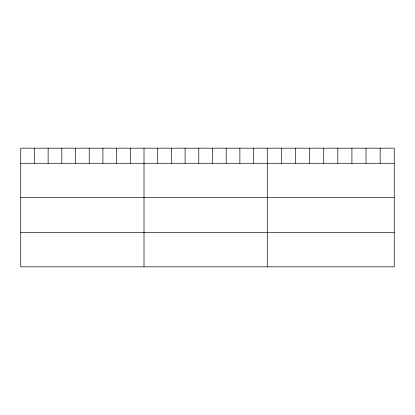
<?xml version="1.0" encoding="UTF-8"?>
<svg xmlns="http://www.w3.org/2000/svg" width="415" height="415" viewBox="0 0 415 415"><rect width="100%" height="100%" fill="white"/><g stroke="black" fill="none" stroke-linecap="round" stroke-linejoin="round"><path stroke-width="0.62" d="M394.25 163.282L394.25 266.835L20.75 266.835L20.75 148.165L394.25 148.165L394.25 163.282L20.75 163.282M20.75 197.452L394.25 197.452M20.75 232.659L394.25 232.659M380.14 148.165L380.14 163.282M366.03 148.165L366.03 163.282M351.92 148.165L351.92 163.282M337.81 148.165L337.81 163.282M323.7 148.165L323.7 163.282M309.59 148.165L309.59 163.282M295.48 148.165L295.48 163.282M281.37 148.165L281.37 163.282M267.26 148.165L267.26 266.835M253.565 148.165L253.565 163.282M239.87 148.165L239.87 163.282M226.175 148.165L226.175 163.282M212.48 148.165L212.48 163.282M198.785 148.165L198.785 163.282M185.09 148.165L185.09 163.282M171.395 148.165L171.395 163.282M157.7 148.165L157.7 163.282M144.005 148.165L144.005 266.835M130.31 148.165L130.31 163.282M116.615 148.165L116.615 163.282M102.92 148.165L102.92 163.282M89.225 148.165L89.225 163.282M75.53 148.165L75.53 163.282M61.835 148.165L61.835 163.282M48.14 148.165L48.14 163.282M34.445 148.165L34.445 163.282"/></g></svg>
